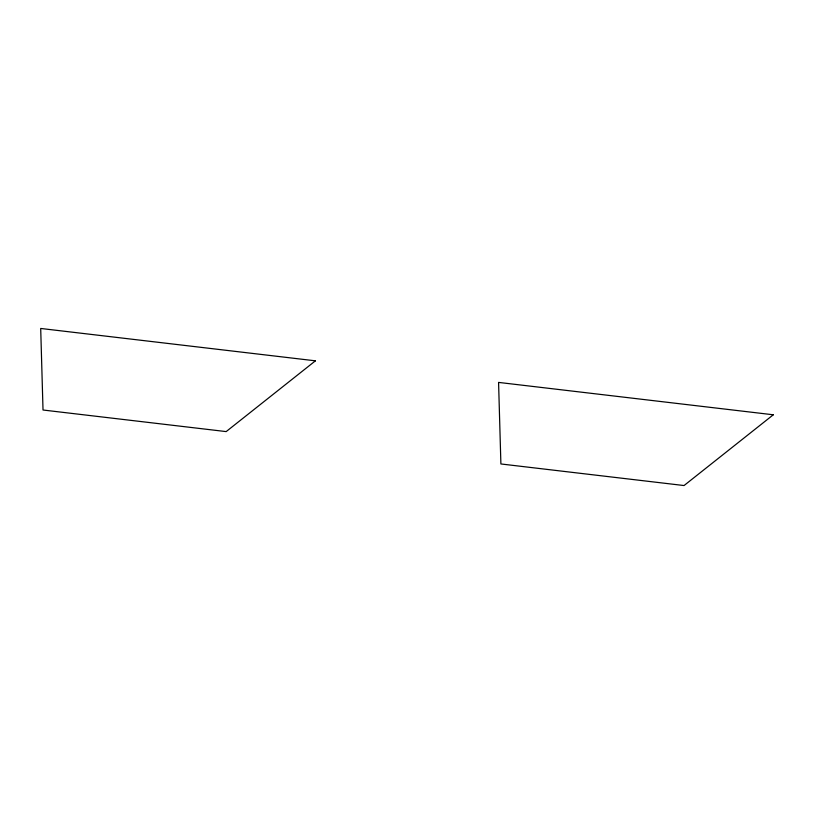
<?xml version="1.0" encoding="UTF-8"?>
<svg xmlns="http://www.w3.org/2000/svg" width="814" height="814" viewBox="0 0 814 814"><rect width="100%" height="100%" fill="white"/><g stroke="black" fill="none" stroke-linecap="round" stroke-linejoin="round"><path stroke-width="1.22" d="M315.425 360.826L226.17 431.593L43.02 410.012L40.7 328.459L315.425 360.826M773.3 414.784L684.045 485.541L500.895 463.96L498.575 382.407L773.3 414.784"/></g></svg>
